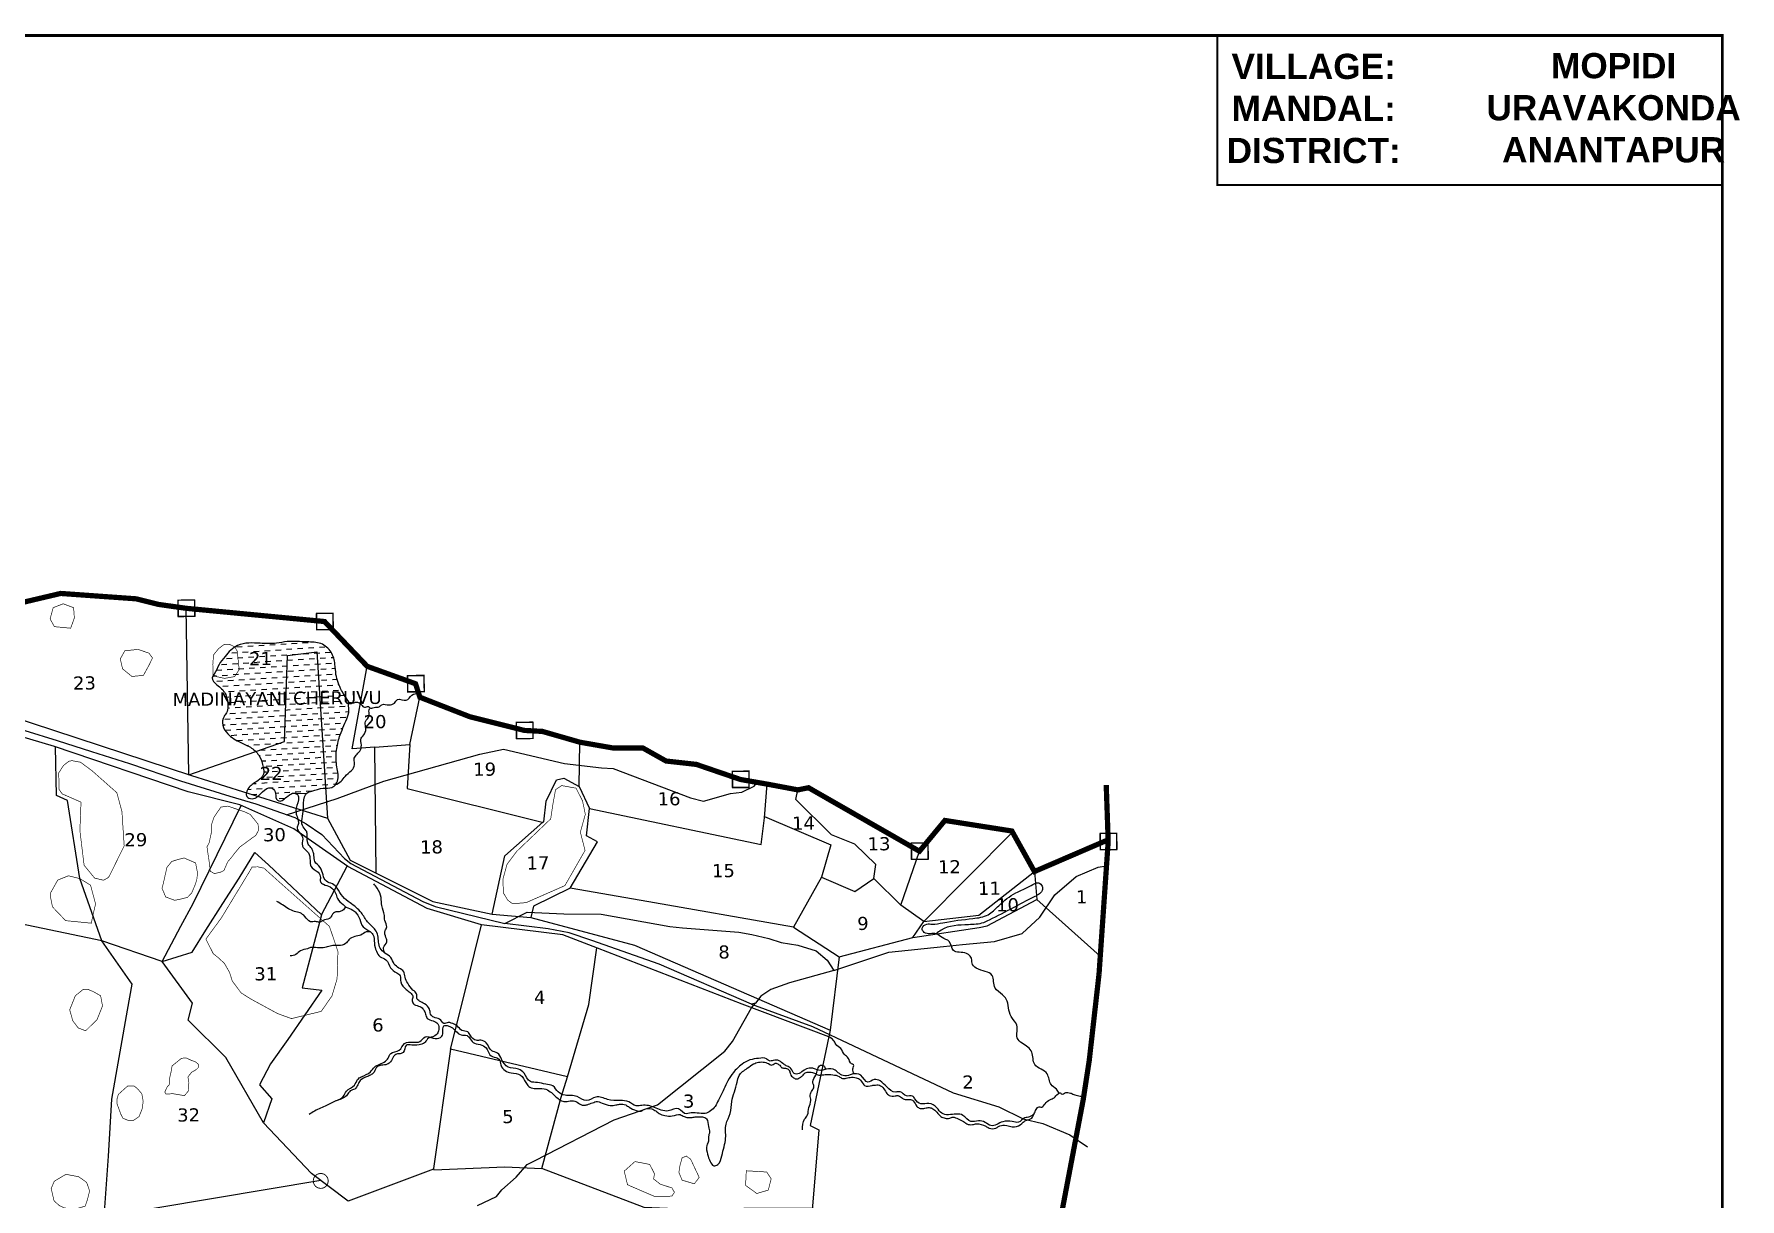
# Model space of a CAD drawing. Header units: inches. Extents: x 738765 to 747376, y 1643863 to 1647570.
# Drawn here: x 744769 to 747376, y 1645538 to 1647317 of the extents above; entities that cross this region are included whole.
import ezdxf
from ezdxf.enums import TextEntityAlignment as Align

# ---------------------------------------------------------------- set-up
doc = ezdxf.new("R2010")
doc.units = ezdxf.units.IN
doc.header["$MEASUREMENT"] = 0
doc.linetypes.add('ACAD_ISO02W100', pattern=[15, 12, -3])
doc.linetypes.add('DOT2', pattern=[0.125, 0, -0.125])
for name, color, linetype in [('HILLL', 17, 'Continuous'), ('PLOT', 7, 'Continuous'), ('PLOT NO', 7, 'Continuous'), ('ROADS', 6, 'Continuous'), ('tank', 4, 'Continuous'), ('TANKS-STREAM', 4, 'Continuous'), ('VILLAGE BOUNDRY', 5, 'Continuous'), ('VILLAGE STONES', 240, 'Continuous')]:
    doc.layers.add(name, color=color, linetype=linetype)
doc.styles.get("Standard").update_dxf_attribs({"font": 'verdana.ttf'})

msp = doc.modelspace()

# ---------------------------------------------------------------- hatches: boundary and pattern name
at = {"layer": 'tank'}
h = msp.add_hatch(dxfattribs=at)
h.set_pattern_fill('DASH', color=256, scale=67.1382042, angle=3.5405362, style=0)
edge = h.paths.add_edge_path()
edge.add_spline(control_points=[(745185.4, 1646156.9), (745185.4, 1646156.9), (745187, 1646158.9), (745197.2, 1646161), (745209.2, 1646166.2), (745223, 1646164.3), (745231.9, 1646171.3), (745235.3, 1646185.1), (745229.9, 1646203), (745231, 1646225.4), (745237, 1646249.2), (745247.5, 1646269.7), (745251.5, 1646284.5), (745248.8, 1646295.6), (745250.5, 1646296.1), (745250.5, 1646296.1), (745250.5, 1646296.1), (745246.5, 1646302), (745237.8, 1646315.1), (745229.9, 1646335.2), (745229.7, 1646355.5), (745224.7, 1646373.8), (745207.8, 1646388.5), (745183, 1646387.8), (745160.5, 1646390.5), (745136.9, 1646385.2), (745117.2, 1646386), (745097.4, 1646387.3), (745076.8, 1646384), (745063, 1646368.9), (745050.8, 1646353.9), (745047.2, 1646341.9), (745039, 1646331.8), (745050.5, 1646320.6), (745060.9, 1646313.3), (745065.4, 1646297.4), (745066.9, 1646283.6), (745057.7, 1646272.9), (745055.8, 1646260.1), (745066.4, 1646244.9), (745083.2, 1646235), (745102, 1646227.6), (745115.3, 1646214.2), (745119, 1646199.4), (745121.6, 1646185), (745110.4, 1646175), (745098.6, 1646169.3), (745093.4, 1646159.5), (745093.3, 1646150.6), (745107.2, 1646146.6), (745116.2, 1646158.5), (745129.9, 1646168.9), (745140.3, 1646159.2), (745137.1, 1646149.7), (745146.9, 1646142.6), (745155.5, 1646153.4), (745164.3, 1646157.4), (745164.3, 1646157.4), (745170.1, 1646157.2)], knot_values=[1472.848086, 1472.848086, 1472.848086, 1472.848086, 1474.913047, 1483.941607, 1501.707341, 1514.756577, 1522.814294, 1533.081802, 1555.172993, 1577.601162, 1599.166893, 1629.082508, 1642.839008, 1650.970074, 1651.776632, 1651.776632, 1651.776632, 1651.776632, 1673.210584, 1698.904725, 1714.641573, 1733.856207, 1754.222066, 1775.60777, 1805.891536, 1821.949571, 1847.151974, 1864.33545, 1881.788683, 1907.175688, 1922.760217, 1939.189749, 1945.102296, 1957.995528, 1976.205686, 1984.959194, 2006.446127, 2013.12379, 2026.30332, 2041.493265, 2065.368937, 2084.041088, 2101.598033, 2119.05012, 2129.796843, 2142.369641, 2159.456337, 2168.757819, 2174.349932, 2183.177186, 2202.236273, 2216.84138, 2225.386352, 2236.87073, 2241.314296, 2256.837323, 2267.796006, 2270.727102, 2270.727102, 2270.727102, 2270.727102], degree=3, periodic=0)
at = {"layer": 'VILLAGE STONES'}
h = msp.add_hatch(color=256, dxfattribs=at)
edge = h.paths.add_edge_path(flags=16)
edge.add_arc((745207.3, 1645565.2), 10.8, 0.6075, 360.6075)
edge = h.paths.add_edge_path()
edge.add_arc((745207.3, 1645565.2), 12.1, 0.6075, 360.6075)

# ---------------------------------------------------------------- linework, layer by layer
at = {"layer": 'HILLL', "linetype": 'DOT2', "const_width": 1}
for points in [[(744798.4, 1646440.6), (744813.7, 1646446.6), (744829.7, 1646440.6), (744830.8, 1646424.9), (744825.2, 1646409.3), (744800.3, 1646411.7), (744793.8, 1646423.4), (744798.4, 1646440.6)], [(745051.3, 1646378.2), (745060.1, 1646384.8), (745067.9, 1646384.7), (745076.1, 1646380.7), (745079.8, 1646373.9), (745082.7, 1646346), (745075.6, 1646335.4), (745060.2, 1646332.7), (745042.9, 1646336.5), (745042.4, 1646353.8), (745043.5, 1646368.6), (745051.3, 1646378.2)], [(744908, 1646374.9), (744928.4, 1646376.9), (744945, 1646371.1), (744950.2, 1646363.9), (744945, 1646353), (744936.4, 1646337.3), (744918.7, 1646335.6), (744904.5, 1646347.3), (744901, 1646362.5), (744908, 1646374.9)], [(744807.4, 1646169.5), (744806.9, 1646188.3), (744814, 1646199.4), (744822.3, 1646206.1), (744827.2, 1646207), (744840.1, 1646204.7), (744857.9, 1646191.6), (744895.7, 1646158.1), (744903.5, 1646129.4), (744907, 1646076.8), (744900.6, 1646064.1), (744887.8, 1646037.8), (744883.1, 1646028.8), (744875.5, 1646024.4), (744861.9, 1646027.6), (744845.7, 1646047.3), (744839.3, 1646100.1), (744841, 1646143.7), (744812.2, 1646156.3), (744807.3, 1646163.3), (744807.4, 1646169.5)], [(745493.2, 1645993.8), (745500.6, 1645988.5), (745521.1, 1645990.2), (745580.4, 1646016.2), (745611.2, 1646069.9), (745604, 1646097.8), (745611.6, 1646125), (745607.4, 1646145.5), (745597.5, 1646165), (745575.4, 1646169), (745566.1, 1646162.6), (745561.8, 1646139), (745558.7, 1646118.1), (745506.6, 1646068.3), (745492, 1646048.8), (745485.6, 1646025.8), (745486.5, 1646004.9), (745493.2, 1645993.8)], [(745037.3, 1646049.4), (745033.5, 1646075.4), (745036.7, 1646081.4), (745040.5, 1646098.6), (745040.7, 1646110.2), (745044, 1646120.2), (745050.1, 1646129.5), (745055, 1646136.2), (745065.3, 1646137.6), (745090.2, 1646129.2), (745099.5, 1646125), (745111.6, 1646110), (745112.1, 1646100.4), (745108.2, 1646093.1), (745089.4, 1646079.3), (745083.8, 1646075.3), (745075.7, 1646065.6), (745070.4, 1646058.6), (745065.2, 1646052.6), (745059.4, 1646039.3), (745054.8, 1646036.9), (745044.9, 1646034.5), (745038.5, 1646038.2), (745037.3, 1646049.4)], [(744966, 1646016.5), (744972.3, 1646044.1), (744979.6, 1646053), (744989.4, 1646056.2), (744998.6, 1646058.4), (745016.1, 1646050.8), (745019.1, 1646035.1), (745017.8, 1646024.6), (745015, 1646016.5), (745010.2, 1646005.2), (745003.8, 1645998.3), (744994.1, 1645995.8), (744984.1, 1645993.8), (744970.4, 1645998.9), (744964.8, 1646012.1), (744966, 1646016.5)], [(745043, 1645912.4), (745050.5, 1645906.3), (745060, 1645897.6), (745068, 1645883.7), (745072.1, 1645870.5), (745085.7, 1645852.3), (745101.2, 1645842.6), (745141.2, 1645820.9), (745162.5, 1645813.1), (745208, 1645824.1), (745224.4, 1645847.6), (745232.3, 1645873.7), (745233.6, 1645915.5), (745220.6, 1645953.9), (745199.9, 1645972.2), (745143.4, 1646022.3), (745120.6, 1646042.8), (745111.2, 1646044.9), (745102.5, 1646044.8), (745097.7, 1646036.4), (745055.4, 1645966.8), (745031.8, 1645934.5), (745043, 1645912.4)], [(744794.7, 1646005.5), (744805.4, 1646024.6), (744821.7, 1646031.2), (744839.3, 1646026.9), (744855.6, 1646016.8), (744863.2, 1645988.3), (744859.1, 1645970.3), (744856.8, 1645958.8), (744817.5, 1645962.7), (744797.5, 1645983.6), (744796.5, 1645988.1), (744794.2, 1646000), (744794.7, 1646005.5)], [(744836.6, 1645798.9), (744848.1, 1645794.5), (744865.5, 1645811.6), (744873.9, 1645832.5), (744870.9, 1645848), (744859.9, 1645854.3), (744850.8, 1645858), (744844.6, 1645857.9), (744832.3, 1645848), (744823.7, 1645826.5), (744828.5, 1645809.6), (744833.2, 1645803.5), (744836.6, 1645798.9)], [(744976.5, 1645713), (744976.5, 1645722.5), (744979.1, 1645734.1), (744980.1, 1645740.8), (744994.7, 1645752.6), (745001.9, 1645752.9), (745008.6, 1645749.8), (745015.8, 1645747), (745020, 1645743.7), (745020.7, 1645738.9), (745017.3, 1645735.4), (745009.8, 1645731), (745004.4, 1645724), (745005.8, 1645715.2), (745005.1, 1645702.9), (745002, 1645698.8), (744998.9, 1645695.5), (744981.5, 1645698.4), (744975.4, 1645698.1), (744970.5, 1645698.2), (744969, 1645701), (744972.9, 1645709.2), (744976.5, 1645713)], [(744895.8, 1645683.6), (744902, 1645666.7), (744905.2, 1645660.9), (744912.9, 1645657.7), (744921.4, 1645657.8), (744929.8, 1645663.6), (744934.6, 1645675.8), (744936, 1645687.2), (744933.8, 1645698.5), (744926.9, 1645706.5), (744921.7, 1645710.4), (744912.3, 1645710.2), (744898.1, 1645697.4), (744895.8, 1645689.6), (744895.8, 1645683.6)], [(745778.2, 1645560.8), (745785.6, 1645570.6), (745772.6, 1645598.3), (745765.9, 1645603.2), (745759.5, 1645600.4), (745756.3, 1645589.1), (745754.6, 1645578.1), (745759.5, 1645566.4), (745778.2, 1645560.8)], [(744799.8, 1645534.8), (744807.9, 1645527.5), (744815.8, 1645524), (744830.2, 1645521.7), (744847.4, 1645526.7), (744850.5, 1645535.6), (744854.1, 1645550), (744849.6, 1645563), (744837.2, 1645571.7), (744818, 1645575.3), (744800.2, 1645564.8), (744795.4, 1645553.6), (744799.8, 1645534.8)], [(745710, 1645590.4), (745717.3, 1645576.2), (745716, 1645568.2), (745726.1, 1645560.3), (745743.9, 1645554.5), (745747.8, 1645547.9), (745744, 1645542.2), (745731.6, 1645541), (745718, 1645541.3), (745706.5, 1645546.2), (745682.6, 1645556.5), (745676, 1645559.5), (745671.1, 1645580.2), (745687.5, 1645594.8), (745710, 1645590.4)], [(745857.6, 1645580.7), (745856.5, 1645558.4), (745873.7, 1645546), (745891.2, 1645551.2), (745895.6, 1645568.3), (745888.9, 1645578.8), (745857.6, 1645580.7)]]:
    msp.add_lwpolyline(points, dxfattribs=at)
at = {"layer": 'PLOT', "color": 5}
for points, const_width in [([(738766.6, 1647314.5), (747349.1, 1647314.5), (747349.1, 1643865.5), (738766.6, 1643865.5)], 4.23), ([(746577.2, 1647314.5), (747349.1, 1647314.5), (747349.1, 1647086.2), (746577.2, 1647086.2)], 3.09)]:
    msp.add_lwpolyline(points, close=True, dxfattribs=dict(at, const_width=const_width))
at = {"layer": 'PLOT', "color": 3}
msp.add_lwpolyline([(738766.6, 1647314.5), (747349.1, 1647314.5), (747349.1, 1643865.5), (738766.6, 1643865.5)], close=True, dxfattribs=at)
at = {"layer": 'PLOT'}
for points in [[(745005.5, 1646185.6), (745001.6, 1646439.7)], [(745005.5, 1646185.6), (745152, 1646236.2), (745156.5, 1646367.7), (745201.3, 1646373.1), (745217.4, 1646119.3)], [(745289.8, 1646227.6), (745255.1, 1646225), (745278.3, 1646351.1)], [(744694.3, 1646287.7), (745009.7, 1646184.2), (745217.4, 1646119.3), (745252.5, 1646055.3), (745378.5, 1645991.9), (745469.1, 1645972.8), (745528.6, 1645967.5), (745686.8, 1645925.4), (745985.5, 1645795.3), (745983.7, 1645785.1), (745851.3, 1645835.1), (745630, 1645920.9), (745577.5, 1645941.2), (745453, 1645956.2), (745370, 1645981.5), (745248.8, 1646045.3), (745166, 1646103.1), (745083.8, 1646139.5), (745004.5, 1646159.4), (744800.7, 1646228.6), (744621.7, 1646281.4)], [(745291.8, 1646035.6), (745289.8, 1646227.6), (745343.5, 1646231.5), (745358.8, 1646303.9)], [(744965.1, 1645900.3), (744872.6, 1645931.7), (744839.3, 1646026.9), (744820.5, 1646146.3), (744803.4, 1646153.6), (744802, 1646228.2)], [(745343.5, 1646231.5), (745339.2, 1646164.5), (745545.6, 1646112.9), (745548.1, 1646113.6), (745551.9, 1646145.1), (745567.4, 1646177.5), (745578.9, 1646180.1), (745602, 1646167.7), (745603.4, 1646235.2)], [(745602, 1646167.7), (745618, 1646133.8), (745880.4, 1646078.9), (745885.3, 1646119.5), (745889.5, 1646171.2)], [(745972.4, 1646029), (746023.5, 1646007), (746052.7, 1646027.2), (746055.6, 1646048.3), (746023.3, 1646079.6), (745987.7, 1646093.9), (745933.1, 1646147.9), (745936.5, 1646162.4)], [(745379.8, 1645583.2), (745249.2, 1645534.5), (745193.1, 1645576.7), (745119.6, 1645654.1), (745062.2, 1645753.9), (745004.7, 1645810.7), (745011.4, 1645836.6), (744965.1, 1645900.3), (744993.3, 1645954.2), (745012.5, 1645989.1), (745061.5, 1646088.6), (745085.6, 1646138.7)], [(745885.5, 1646121.8), (745986.6, 1646078.7), (745972.4, 1646029), (745929.7, 1645952.9), (745697, 1645993.4), (745588.3, 1646012.3), (745630, 1646083.3), (745613.3, 1646092.4), (745618, 1646133.8)], [(745469.1, 1645972.8), (745488.8, 1646061.8), (745546.8, 1646113.3)], [(746129, 1645961.5), (746264.4, 1646097.8)], [(745207.7, 1645565.7), (744876.2, 1645510.6), (744883, 1645603.1), (744888.1, 1645690.3), (744911.9, 1645826), (744919.2, 1645865.5), (744872.6, 1645931.7), (744748.7, 1645957.7), (744538.7, 1646000.4), (744440.6, 1645981), (744278.1, 1645995.3), (744220.4, 1646074.4), (744166.8, 1646078.3), (744039.2, 1646078.7)], [(746135, 1646081.5), (746135.3, 1646056.4), (746110.2, 1646056.1), (746110, 1646081.2), (746135, 1646081.5)], [(746423.4, 1646096.3), (746423.7, 1646071.3), (746398.6, 1646071), (746398.4, 1646096), (746423.4, 1646096.3)], [(744965.1, 1645900.3), (745010.8, 1645914.7), (745031.7, 1645948.3), (745057.7, 1645988.7), (745082.9, 1646027.8), (745106.7, 1646066.7), (745127.5, 1646048), (745208.4, 1645971.7), (745247.5, 1646046)], [(746052.7, 1646027.2), (746093.5, 1645986.3), (746122.2, 1646068.7)], [(746128.8, 1645961.2), (746212.7, 1645970.9), (746297.9, 1646037.7), (746301.3, 1645995.2), (746398.5, 1645908.7)], [(745588.3, 1646012.3), (745532.6, 1645984.7), (745528.6, 1645967.5)], [(746112, 1645937), (746213.2, 1645952.4), (746225.8, 1645955), (746301.3, 1645995.2)], [(745208.4, 1645971.7), (745178.7, 1645860.1), (745209.1, 1645856.3), (745156.8, 1645781.4), (745130.7, 1645744.2), (745113.7, 1645711.8), (745132.4, 1645690.7), (745119.6, 1645654.1)], [(745999.4, 1645907.5), (746112, 1645937), (746128.8, 1645961.2), (746093.5, 1645986.3)], [(745584.2, 1645724.1), (745405.4, 1645766.4), (745420.2, 1645824.7), (745453, 1645956.2)], [(745929.7, 1645952.9), (745999.4, 1645907.5), (745985.5, 1645795.3), (745955.1, 1645649.6), (745968.5, 1645643.4), (745958.9, 1645526.7), (745959.8, 1645492.6), (746252.3, 1645435), (746317.5, 1645422.2)], [(745959, 1645523.4), (745749, 1645522.6), (745701.7, 1645524.8), (745545.2, 1645584), (745574.6, 1645693.2), (745584.2, 1645724.1), (745616.9, 1645834.6), (745629.2, 1645921.2)], [(745405.4, 1645766.4), (745379.7, 1645584.2), (745379.9, 1645582.3), (745488.5, 1645586.8), (745545.2, 1645584)]]:
    msp.add_lwpolyline(points, dxfattribs=at)
at = {"layer": 'PLOT', "const_width": 2}
for points in [[(746398.4, 1646096), (746423.4, 1646096.3), (746423.7, 1646071.3), (746398.6, 1646071)], [(746110, 1646081.2), (746135, 1646081.5), (746135.3, 1646056.4), (746110.2, 1646056.1)]]:
    msp.add_lwpolyline(points, close=True, dxfattribs=at)
at = {"layer": 'PLOT NO'}
for points in [[(745014.4, 1646452.4), (745014.7, 1646427.3), (744989.6, 1646427.1), (744989.4, 1646452.1), (745014.4, 1646452.4)], [(745225.9, 1646432.2), (745226.2, 1646407.1), (745201.2, 1646406.9), (745200.9, 1646431.9), (745225.9, 1646432.2)], [(745365.1, 1646337.2), (745365.4, 1646312.2), (745340.3, 1646311.9), (745340, 1646337), (745365.1, 1646337.2)], [(745531.4, 1646265.9), (745531.6, 1646240.9), (745506.6, 1646240.6), (745506.3, 1646265.6), (745531.4, 1646265.9)], [(745861.5, 1646191.1), (745861.7, 1646166), (745836.7, 1646165.8), (745836.4, 1646190.8), (745861.5, 1646191.1)]]:
    msp.add_lwpolyline(points, dxfattribs=at)
at = {"layer": 'ROADS'}
for points in [[(744755, 1646253.3), (744804.4, 1646237.6), (744856.8, 1646220.9), (744915.2, 1646202.5), (744993, 1646176.4), (745068.3, 1646152.7), (745108.3, 1646141.1), (745167.5, 1646120.2), (745185, 1646110.6), (745209.2, 1646094.4), (745243.6, 1646057.7), (745253.3, 1646050.1), (745363.2, 1645991.8), (745382.4, 1645984.3), (745488.8, 1645958.3), (745522.6, 1645975.5), (745578.7, 1645973.3), (745635.6, 1645972.6), (745740.5, 1645953.9), (745760.3, 1645951.8), (745846.2, 1645945), (745866, 1645941.4), (745892, 1645935.4), (745910.9, 1645929.1), (745936.4, 1645925), (745964.5, 1645916.8), (745981, 1645902.5), (745991.2, 1645886.6), (745923.4, 1645867.9), (745895.2, 1645857.5), (745879.8, 1645847.5), (745871.9, 1645836.6), (745865.3, 1645835.2), (745724.3, 1645896), (745621.4, 1645932.5), (745586.8, 1645944), (745555, 1645950.4), (745488.8, 1645958.3)], [(745155.2, 1646124.5), (745232.2, 1646149.3), (745303.9, 1646175.5), (745450.3, 1646217.1), (745486.6, 1646224.6), (745579.9, 1646202.8), (745636.3, 1646196.1), (745654.3, 1646195.2), (745772.1, 1646150.2), (745792, 1646145), (745833.5, 1646156.7), (745851, 1646158.9), (745869.8, 1646168), (745874.3, 1646173.9)], [(745991.2, 1645886.6), (746075.2, 1645914.6), (746158.8, 1645923.2), (746188.2, 1645926.2), (746237, 1645931), (746279.2, 1645943.1), (746306.1, 1645967.9), (746328.8, 1646002.1), (746361.4, 1646030), (746395.2, 1646044.6), (746408, 1646046.3)], [(745446.9, 1645527.7), (745475.7, 1645541.4), (745483.8, 1645551.8), (745506.1, 1645570.8), (745522.5, 1645590.5), (745535.2, 1645596.5), (745655.7, 1645658.4), (745722, 1645681.5), (745824.7, 1645763.2), (745836.4, 1645778.1), (745865.7, 1645829.6), (745871.9, 1645836.6)], [(745865.3, 1645835.2), (745958.6, 1645801.1), (746021.3, 1645771.6), (746173.6, 1645699.9), (746243.7, 1645678.6), (746280.8, 1645659.8), (746310.6, 1645652.8), (746351.8, 1645635.4), (746379.2, 1645617.1)]]:
    msp.add_lwpolyline(points, dxfattribs=at)
at = {"layer": 'TANKS-STREAM'}
msp.add_lwpolyline([(745164.3, 1646157.3), (745185.4, 1646156.9)], dxfattribs=at)
for points, knots in [([(745185.4, 1646156.9), (745185.4, 1646156.9), (745187, 1646158.9), (745197.2, 1646161), (745209.2, 1646166.2), (745223, 1646164.3), (745231.9, 1646171.3), (745235.3, 1646185.1), (745229.9, 1646203), (745231, 1646225.4), (745237, 1646249.2), (745247.5, 1646269.7), (745251.5, 1646284.5), (745248.8, 1646295.6), (745250.5, 1646296.1), (745250.5, 1646296.1), (745250.5, 1646296.1), (745246.5, 1646302), (745237.8, 1646315.1), (745229.9, 1646335.2), (745229.7, 1646355.5), (745224.7, 1646373.8), (745207.8, 1646388.5), (745183, 1646387.8), (745160.5, 1646390.5), (745136.9, 1646385.2), (745117.2, 1646386), (745097.4, 1646387.3), (745076.8, 1646384), (745063, 1646368.9), (745050.8, 1646353.9), (745047.2, 1646341.9), (745039, 1646331.8), (745050.5, 1646320.6), (745060.9, 1646313.3), (745065.4, 1646297.4), (745066.9, 1646283.6), (745057.7, 1646272.9), (745055.8, 1646260.1), (745066.4, 1646244.9), (745083.2, 1646235), (745102, 1646227.6), (745115.3, 1646214.2), (745119, 1646199.4), (745121.6, 1646185), (745110.4, 1646175), (745098.6, 1646169.3), (745093.4, 1646159.5), (745093.3, 1646150.6), (745107.2, 1646146.6), (745116.2, 1646158.5), (745129.9, 1646168.9), (745140.3, 1646159.2), (745137.1, 1646149.7), (745146.9, 1646142.6), (745155.5, 1646153.4), (745164.3, 1646157.4), (745164.3, 1646157.4), (745170.1, 1646157.2)], [1472.848086, 1472.848086, 1472.848086, 1472.848086, 1474.913047, 1483.941607, 1501.707341, 1514.756577, 1522.814294, 1533.081802, 1555.172993, 1577.601162, 1599.166893, 1629.082508, 1642.839008, 1650.970074, 1651.776632, 1651.776632, 1651.776632, 1651.776632, 1673.210584, 1698.904725, 1714.641573, 1733.856207, 1754.222066, 1775.60777, 1805.891536, 1821.949571, 1847.151974, 1864.33545, 1881.788683, 1907.175688, 1922.760217, 1939.189749, 1945.102296, 1957.995528, 1976.205686, 1984.959194, 2006.446127, 2013.12379, 2026.30332, 2041.493265, 2065.368937, 2084.041088, 2101.598033, 2119.05012, 2129.796843, 2142.369641, 2159.456337, 2168.757819, 2174.349932, 2183.177186, 2202.236273, 2216.84138, 2225.386352, 2236.87073, 2241.314296, 2256.837323, 2267.796006, 2270.727102, 2270.727102, 2270.727102, 2270.727102]), ([(745250.5, 1646296.1), (745252.5, 1646296.3), (745256.9, 1646294.6), (745262.7, 1646297.6), (745269.3, 1646293.9), (745273.5, 1646286.6), (745279.9, 1646291.5), (745282.8, 1646285.4), (745289.4, 1646289.8), (745296.2, 1646287.8), (745301.8, 1646295.1), (745310.9, 1646290.8), (745320.1, 1646293.7), (745325.1, 1646304), (745338.9, 1646295.1), (745345.4, 1646308.7), (745353.1, 1646309.8), (745356.8, 1646310.3)], [1651.932142, 1651.932142, 1651.932142, 1651.932142, 1657.18566, 1662.138687, 1671.081444, 1676.923214, 1683.234407, 1686.066709, 1692.944374, 1700.453275, 1705.642932, 1716.589805, 1725.196272, 1732.453286, 1745.484403, 1757.151102, 1767.875589, 1767.875589, 1767.875589, 1767.875589]), ([(745168.2, 1646157.2), (745171.1, 1646156), (745173.7, 1646154), (745173.5, 1646143.4), (745168.1, 1646134.1), (745170.4, 1646123.1), (745173.3, 1646116.4), (745173.3, 1646109.5), (745169.9, 1646103), (745175.4, 1646096.6), (745181.5, 1646089.3), (745178, 1646081), (745180.9, 1646072.1), (745190.5, 1646067.2), (745191, 1646055.6), (745191, 1646042.9), (745203.1, 1646039), (745208, 1646029.6), (745205.5, 1646021.9), (745212.9, 1646016.8), (745222.6, 1646015.3), (745230.4, 1646006.3), (745232.4, 1645994.8), (745239.9, 1645988.9), (745247.1, 1645981.9), (745255.6, 1645980.3), (745263.8, 1645972.7), (745267.5, 1645964.2), (745270.4, 1645953), (745279.5, 1645948.5), (745289.5, 1645941), (745288.6, 1645928.1), (745291.5, 1645916.7), (745297.1, 1645906.5), (745309.7, 1645904), (745312.1, 1645889.8), (745321.6, 1645884), (745330.6, 1645878.6), (745327.5, 1645866.7), (745336.6, 1645858.9), (745343.4, 1645853), (745350.1, 1645847.6), (745345.6, 1645840.5), (745350.4, 1645833), (745358.7, 1645832.6), (745365.1, 1645827), (745367.5, 1645820.3), (745369.5, 1645811.5), (745379.1, 1645810.5), (745387.2, 1645805.6), (745388.4, 1645796.8), (745385.4, 1645788.6), (745378.7, 1645784.8), (745370.6, 1645783.9), (745367.9, 1645776.7), (745358.7, 1645772.2), (745349.4, 1645772.1), (745335.1, 1645774.2), (745336, 1645761.8), (745328.5, 1645758.9), (745322.8, 1645759.9), (745317.5, 1645754.4), (745315.3, 1645747.5), (745308.2, 1645742.3), (745300.8, 1645742.3), (745291.8, 1645740.3), (745290.3, 1645731.9), (745284.5, 1645727.2), (745277, 1645723.9), (745267.7, 1645720.9), (745264.1, 1645712), (745260.4, 1645704.3), (745251.4, 1645703.9), (745247, 1645692.6), (745231.7, 1645688.8), (745215.9, 1645679.8), (745200.8, 1645674), (745192.5, 1645668.6), (745189.8, 1645666.8)], [619.581284, 619.581284, 619.581284, 619.581284, 621.344382, 629.59466, 646.309236, 653.364914, 662.246397, 668.059286, 673.469827, 682.329161, 689.833726, 700.814233, 705.486146, 716.991755, 729.089, 737.754869, 752.160101, 760.763256, 767.153196, 773.269266, 784.145987, 796.904358, 805.436867, 817.929194, 823.91413, 835.31093, 842.269316, 856.557138, 862.518859, 875.994143, 884.70071, 898.043624, 910.60904, 920.773636, 930.617897, 944.675786, 957.006765, 963.780154, 973.232511, 987.473759, 994.966353, 1002.141215, 1008.940796, 1015.499597, 1024.789244, 1032.031052, 1039.383752, 1046.360257, 1056.319009, 1064.5585, 1073.160466, 1080.292925, 1089.349509, 1094.919248, 1103.114693, 1109.218116, 1124.433899, 1132.772448, 1144.43345, 1149.279508, 1154.867286, 1160.816507, 1169.868281, 1176.410225, 1185.160884, 1192.082358, 1201.342094, 1207.174838, 1213.604827, 1226.18437, 1233.716858, 1241.912481, 1249.450848, 1256.854108, 1274.312192, 1292.408697, 1312.454522, 1322.084353, 1322.084353, 1322.084353, 1322.084353]), ([(746297.7, 1645668.3), (746295.4, 1645666.2), (746291.3, 1645662.4), (746281.4, 1645662.1), (746274.7, 1645652.8), (746262.1, 1645656.6), (746248, 1645657.5), (746233.6, 1645645.6), (746222.6, 1645655.6), (746212.1, 1645658.3), (746198.8, 1645653.1), (746188.1, 1645670.9), (746170.6, 1645665.1), (746155.1, 1645667.3), (746149, 1645678.3), (746137.4, 1645685.3), (746124.1, 1645680.8), (746116.2, 1645688.3), (746111.5, 1645697), (746100.6, 1645692.1), (746094.9, 1645703.3), (746082.7, 1645699), (746072.2, 1645708.2), (746064.1, 1645717.7), (746052.5, 1645722.1), (746041.2, 1645711.3), (746034.3, 1645729.5), (746019.5, 1645729), (746008.9, 1645724.1), (745999.5, 1645728.6), (745992.5, 1645736.2), (745981.5, 1645737.5), (745972.1, 1645733), (745964.4, 1645735.3), (745954.5, 1645739.5), (745945.3, 1645734.1), (745938, 1645728.4), (745928.8, 1645727.6), (745927.4, 1645737.6), (745920.2, 1645740.3), (745913.8, 1645743.4), (745908.5, 1645750), (745899.9, 1645750), (745892.8, 1645747.2), (745887.2, 1645754.3), (745875.7, 1645752.1), (745862.9, 1645750.9), (745849.3, 1645743.1), (745838.1, 1645732), (745829.2, 1645718.6), (745822.7, 1645703.8), (745815.9, 1645690.8), (745809.4, 1645676.3), (745793.3, 1645663.9), (745777, 1645671.6), (745763, 1645665.5), (745754.4, 1645680.5), (745736.1, 1645667.9), (745718.2, 1645678.4), (745701.9, 1645681.9), (745687.7, 1645678.2), (745678.4, 1645687.6), (745662.7, 1645688.1), (745646, 1645687.9), (745628.5, 1645697.2), (745613.2, 1645683.7), (745598.5, 1645697.4), (745582.8, 1645694.3), (745569.1, 1645700.1), (745563.5, 1645711.9), (745550.2, 1645712.6), (745539.6, 1645716.3), (745524.6, 1645715), (745520.1, 1645729.2), (745508.4, 1645738.1), (745492.5, 1645736.3), (745483.9, 1645749.4), (745479.3, 1645761.8), (745465.4, 1645762.7), (745463, 1645776), (745452.6, 1645780.9), (745443, 1645778.7), (745436.4, 1645785.6), (745432.5, 1645794.7), (745421.6, 1645793.2), (745417.4, 1645801.7), (745409.9, 1645804.9), (745403.3, 1645808.5), (745394, 1645803.5), (745389.9, 1645814.6), (745380.2, 1645813.5), (745374.3, 1645820.1), (745374.2, 1645829), (745366.8, 1645836), (745358.9, 1645838.8), (745352.9, 1645843.9), (745355.1, 1645851.9), (745346.1, 1645857.4), (745340.8, 1645866.2), (745335.4, 1645875.4), (745335.6, 1645885.8), (745326.5, 1645890.2), (745318.4, 1645896.1), (745315.6, 1645907.5), (745305.2, 1645912.6), (745294.6, 1645922.5), (745296.5, 1645937), (745290, 1645951.3), (745277.9, 1645959.9), (745269.3, 1645977.3), (745254.6, 1645988.4), (745239.6, 1645998.6), (745234.4, 1646011.4), (745225.5, 1646019.5), (745210.1, 1646022.8), (745211.6, 1646043), (745197, 1646051.3), (745197.4, 1646061.1), (745195.9, 1646068.3), (745193, 1646074.4), (745185.3, 1646081.1), (745187.6, 1646091.4), (745185.5, 1646101.6), (745177.3, 1646107.4), (745179.2, 1646120.1), (745181.8, 1646134.1), (745180.4, 1646146.8), (745183.4, 1646154.1), (745185.4, 1646156.9)], [0, 0, 0, 0, 9.084984, 16.121464, 28.069919, 37.648057, 51.711053, 70.944061, 81.045738, 91.492483, 102.929261, 118.13948, 140.340117, 150.756905, 162.144416, 175.578794, 187.770985, 199.559016, 205.135514, 214.518536, 225.796479, 232.64846, 248.482712, 262.103266, 271.505325, 281.855481, 296.898649, 310.051397, 321.630732, 330.373856, 338.818866, 352.387512, 359.592715, 369.127531, 375.065858, 391.315185, 395.93853, 403.836632, 412.787327, 419.733367, 425.439369, 434.146522, 443.3704, 449.275864, 454.609076, 466.770335, 480.213015, 493.825032, 512.244636, 527.25858, 541.708823, 560.415042, 570.95066, 589.620356, 613.503031, 617.752795, 632.291265, 648.389393, 669.822353, 689.189613, 698.035149, 710.932882, 723.95453, 743.584118, 761.634396, 776.831579, 792.388885, 810.965848, 822.492921, 834.553626, 845.811268, 858.855064, 869.583664, 885.479276, 896.069435, 911.994802, 927.579889, 938.969185, 948.346858, 962.854191, 972.355969, 979.466197, 990.745465, 997.307509, 1006.87976, 1016.807553, 1021.913354, 1031.260064, 1037.990366, 1047.266943, 1056.704439, 1063.472672, 1071.025404, 1082.295583, 1090.717688, 1096.799941, 1103.527802, 1111.369347, 1124.423121, 1134.734084, 1143.106713, 1152.383112, 1161.793708, 1173.00235, 1184.356722, 1194.786812, 1214.310043, 1223.68405, 1240.568252, 1257.301508, 1280.288274, 1294.911393, 1310.402201, 1320.029008, 1330.147056, 1352.951131, 1365.444277, 1374.521078, 1379.90617, 1387.725765, 1394.300464, 1408.963088, 1415.09024, 1424.908685, 1435.273263, 1449.973823, 1468.660884, 1472.474777, 1472.474777, 1472.474777, 1472.474777])]:
    msp.add_open_spline(points, degree=3, knots=knots, dxfattribs=at)
for points in [[(745229.5, 1646169.9), (745238.6, 1646175.7), (745244.4, 1646183), (745254.4, 1646192.2), (745259.1, 1646200.7), (745258.3, 1646208.9), (745261.4, 1646215.5), (745266.8, 1646221.3), (745269.4, 1646230.7), (745269.1, 1646241.3), (745274.3, 1646248), (745275.9, 1646258.7), (745275.7, 1646266.6), (745281.4, 1646275.7), (745281.3, 1646284.9), (745282.6, 1646287.2)], [(745305.3, 1645913.2), (745303.3, 1645921.6), (745308.4, 1645930.2), (745307, 1645936.8), (745305.9, 1645947.5), (745308.2, 1645953.1), (745305.2, 1645962.7), (745304.6, 1645970.8), (745300.5, 1645985.6), (745299.5, 1645997.8), (745293.7, 1646012.3), (745288.2, 1646018.9)], [(746335.3, 1645699.3), (746331.4, 1645705.3), (746323.3, 1645712.3), (746317.4, 1645728.8), (746308, 1645736), (746298.4, 1645742.8), (746293.9, 1645761.9), (746279.1, 1645775.6), (746271.7, 1645783.6), (746271.2, 1645803.1), (746262.1, 1645816.5), (746254.8, 1645842.8), (746249.1, 1645849.5), (746237.9, 1645859.8), (746233.2, 1645879.1), (746209, 1645890.2), (746202.5, 1645897.8), (746202.4, 1645902.3), (746194.2, 1645912.5), (746174, 1645917.3), (746167.7, 1645930.7), (746156.7, 1645936.9), (746148.1, 1645942.5), (746129.6, 1645944.6), (746126.3, 1645951.2), (746133.4, 1645957.4), (746141.7, 1645957.4), (746158.1, 1645959.5), (746204, 1645966), (746227, 1645971.6), (746243.3, 1645985.5), (746269.3, 1646005), (746292.9, 1646016.4), (746303.9, 1646020.4), (746309.9, 1646015.3), (746309.5, 1646008.5), (746296.3, 1645998.4), (746265.5, 1645982.3), (746228.5, 1645963.4), (746219.9, 1645959.5), (746197.2, 1645956.5), (746155.2, 1645948.1), (746147.5, 1645942.4)], [(745245.2, 1645984), (745240.6, 1645978.2), (745235.6, 1645976.3), (745230.2, 1645976), (745224.2, 1645970.6), (745222.4, 1645967.2), (745213.1, 1645963.7), (745205.4, 1645960.6), (745199.3, 1645961.3), (745191.7, 1645961.1), (745182.9, 1645969.2), (745175.7, 1645974.5), (745167.4, 1645976.7), (745149, 1645986.6), (745140.3, 1645992.1)], [(745283.8, 1645945.1), (745276.9, 1645945.5), (745268.7, 1645940.6), (745259.2, 1645938.4), (745250.3, 1645933.5), (745245.2, 1645927.6), (745234.5, 1645924.7), (745225.9, 1645924.8), (745217.3, 1645922.6), (745213.7, 1645921.6), (745202.2, 1645921.3), (745191.5, 1645921.5), (745187.2, 1645919.8), (745176.5, 1645916.7), (745169.4, 1645911.1), (745160.6, 1645908.9)], [(745231.8, 1645687.9), (745241.7, 1645693.9), (745246.5, 1645702.5), (745258.8, 1645711.3), (745263.6, 1645720.1), (745269.2, 1645724.2), (745283.5, 1645731.9), (745289.4, 1645739.1), (745306.1, 1645747.9), (745310.2, 1645752.7), (745314.2, 1645759.6), (745327.2, 1645764.9), (745335.5, 1645774.9), (745348.7, 1645777.1), (745358.8, 1645778.2), (745366.8, 1645785.2), (745379.1, 1645783.4), (745390.2, 1645784.1), (745393.8, 1645789.6), (745395.5, 1645802), (745402.2, 1645802), (745413.9, 1645794.1), (745421.7, 1645788.3), (745430.9, 1645787.2), (745435.8, 1645782.2), (745442.3, 1645775.5), (745453.7, 1645772.7), (745461.5, 1645766.1), (745465.7, 1645758), (745474.7, 1645753.5), (745479.9, 1645751), (745482.6, 1645742.3), (745489.3, 1645733.6), (745498.2, 1645730.2), (745512.5, 1645726.8), (745520.5, 1645715.5), (745525.2, 1645709.5), (745533.5, 1645706.3), (745548.9, 1645706.1), (745558.1, 1645701.5), (745565.2, 1645695.2), (745571.7, 1645689.8), (745579, 1645686.5), (745588.5, 1645687.5), (745595.4, 1645687.2), (745602.8, 1645682.9), (745606.6, 1645681), (745611.7, 1645681), (745616.7, 1645682.4), (745624.5, 1645685.2), (745628.2, 1645686.3), (745637.3, 1645684.2), (745649.6, 1645680.4), (745658.4, 1645681.2), (745663.9, 1645682.2), (745673.3, 1645681.2), (745678.7, 1645677.8), (745689.5, 1645672.8), (745696.7, 1645671.9), (745701.1, 1645674.2), (745713.1, 1645675.3), (745719.2, 1645672), (745724.4, 1645668.2), (745733.1, 1645665.1), (745744.5, 1645664.6), (745756.7, 1645666.4), (745762.7, 1645663.6), (745768.3, 1645662.1), (745773.4, 1645662.1), (745779.4, 1645662.9), (745785.7, 1645663.1), (745790.5, 1645662.9), (745796.9, 1645659.9), (745799.8, 1645648.2), (745801.4, 1645639.5), (745800.1, 1645635), (745799.8, 1645626), (745797.4, 1645619.5), (745798.4, 1645605.9), (745802.4, 1645594.7), (745807.9, 1645588.5), (745814, 1645590.2), (745820.2, 1645603.7), (745826, 1645630.6), (745826.8, 1645651.9), (745832.8, 1645668.3), (745835.3, 1645686.3), (745843.8, 1645716.1), (745846.5, 1645726), (745859.1, 1645737.2), (745868.7, 1645743.9), (745876.2, 1645746.5), (745885.6, 1645746.4), (745893.7, 1645743.2), (745895.8, 1645742.2), (745901.9, 1645744.8), (745907, 1645743.2), (745910, 1645740.7), (745911.1, 1645738.9), (745915.9, 1645737.4), (745919.1, 1645736.9), (745923.3, 1645733.7), (745925, 1645728.7), (745929.8, 1645722.7), (745935.3, 1645721), (745940.3, 1645723.6), (745944.5, 1645726.8), (745946.3, 1645729.2), (745949.1, 1645730.7), (745955.2, 1645731.3), (745961.9, 1645729.9), (745966.9, 1645727.3), (745973.4, 1645727.1), (745978.3, 1645727.7), (745989.9, 1645727.3), (745999.3, 1645724.7), (746004.4, 1645721.7), (746010.3, 1645721.9), (746018.5, 1645723.6), (746023.4, 1645723), (746030.5, 1645720.5), (746036, 1645713.3), (746038.1, 1645710.8), (746049.9, 1645711), (746054.9, 1645711.7), (746059.2, 1645711.8), (746071.5, 1645700.4), (746076, 1645695.6), (746085.1, 1645695.2), (746090.2, 1645695.4), (746096.2, 1645691.4), (746101.8, 1645689.4), (746107.2, 1645689.7), (746112.5, 1645687.5), (746118.3, 1645679.1), (746123.3, 1645676), (746130.6, 1645676.4), (746137, 1645677.2), (746142.5, 1645675.5), (746148.7, 1645670.1), (746155, 1645663.7), (746161.5, 1645661), (746168.5, 1645661.1), (746173.6, 1645662.6), (746181.1, 1645659.9), (746189.7, 1645656), (746194.5, 1645652.4), (746203.2, 1645651.3), (746209.3, 1645652.4), (746223.4, 1645648.6), (746228.7, 1645646), (746238.7, 1645645.7), (746243.1, 1645648.4), (746251.9, 1645650.3), (746267.5, 1645647.7), (746278.5, 1645652.8), (746283.4, 1645656.9), (746289.8, 1645658.9), (746294, 1645661.3), (746296.6, 1645666.1), (746299.7, 1645672.6), (746303.7, 1645678.1), (746309, 1645678.1), (746314.1, 1645682.9), (746321.6, 1645689.2), (746327.9, 1645692.2), (746333.9, 1645698.2), (746337.2, 1645699.7), (746338.8, 1645698.2), (746346, 1645700), (746349, 1645700.2), (746352.9, 1645699.4), (746355.2, 1645698.6), (746357.9, 1645697.3), (746361.7, 1645696.2), (746369.6, 1645694.5), (746373.2, 1645694)], [(746022.6, 1645728.6), (746020.4, 1645736.2), (746021.4, 1645742.6), (746018.5, 1645743.9), (746013.5, 1645752.9), (746007.6, 1645758.2), (746001.8, 1645767.4), (745994.5, 1645773.9), (745991, 1645779.9), (745983.7, 1645785.1)], [(745943.6, 1645643.2), (745946.7, 1645659.4), (745951.2, 1645665.9), (745953.1, 1645677.3), (745956.3, 1645687.9), (745955.3, 1645696.4), (745958.3, 1645703.2), (745960.8, 1645708.9), (745959.2, 1645716.3), (745963.9, 1645726.5), (745966.7, 1645736.1), (745970.8, 1645741.9), (745976.1, 1645741), (745978.1, 1645735.6)]]:
    msp.add_spline(points, degree=3, dxfattribs=at)
at = {"layer": 'VILLAGE BOUNDRY', "linetype": 'ACAD_ISO02W100', "ltscale": 2, "const_width": 8}
for points in [[(744745.4, 1646447.2), (744809.9, 1646462.4), (744925.1, 1646454.2), (744959.2, 1646445.7), (745001.6, 1646439.7), (745213.1, 1646419.5), (745278.3, 1646351.1), (745352.2, 1646324.5), (745358.8, 1646303.9), (745434.9, 1646274.2), (745518.5, 1646253.2), (745546, 1646251.7), (745603.4, 1646235.2), (745655, 1646226.2), (745699.7, 1646226.3), (745734.9, 1646206.5), (745781.3, 1646201.3), (745848.6, 1646178.3), (745889.5, 1646171.2), (745936.5, 1646162.4), (745952.7, 1646165.7), (746122.2, 1646068.7), (746161.1, 1646115.7), (746263.4, 1646099.6), (746297.9, 1646037.7), (746408.9, 1646085.5)], [(746396.6, 1645881.2), (746410.6, 1646083.6), (746407.6, 1646169.8)], [(746265, 1644006), (746314.7, 1644062.5), (746337.5, 1644215.1), (746327.4, 1644311.8), (746325.8, 1644370.6), (746304.3, 1644462.2), (746292.8, 1644614.4), (746301.3, 1644684.1), (746308.7, 1644758.5), (746315.7, 1644828.8), (746316.1, 1644952.6), (746309.7, 1645101.4), (746283.1, 1645246.3), (746300.1, 1645369.7), (746317.3, 1645421.5), (746340.1, 1645519.4), (746372.5, 1645689.7), (746381.6, 1645748.9), (746396.6, 1645881.2)]]:
    msp.add_lwpolyline(points, dxfattribs=at)
at = {"layer": 'VILLAGE STONES', "const_width": 2}
for points in [[(744989.4, 1646452.1), (745014.4, 1646452.4), (745014.7, 1646427.3), (744989.6, 1646427.1)], [(745200.9, 1646431.9), (745225.9, 1646432.2), (745226.2, 1646407.1), (745201.2, 1646406.9)], [(745340, 1646337), (745365.1, 1646337.2), (745365.4, 1646312.2), (745340.3, 1646311.9)], [(745506.3, 1646265.6), (745531.4, 1646265.9), (745531.6, 1646240.9), (745506.6, 1646240.6)], [(745836.4, 1646190.8), (745861.5, 1646191.1), (745861.7, 1646166), (745836.7, 1646165.8)]]:
    msp.add_lwpolyline(points, close=True, dxfattribs=at)

# ---------------------------------------------------------------- texts
at = {"layer": 'PLOT'}
for s, height, p in [('13', 20.05, (746060.4, 1646080.1)), ('12', 20.05, (746168, 1646045)), ('11', 20.05, (746229.1, 1646012.1)), ('10', 20.05, (746256.7, 1645986.9)), ('1', 20, (746370, 1645999.1))]:
    msp.add_text(s, height=height, rotation=0.6075, dxfattribs=at).set_placement(p, align=Align.MIDDLE_CENTER)
at = {"layer": 'PLOT', "color": 1, "char_height": 38.527, "attachment_point": 2}
for s, insert, width in [('{\\fArial|b1|i0|c0|p34;VILLAGE:\\PMANDAL:\\PDISTRICT:}', (746724.6, 1647286.6), 261.215), ('{\\fArial|b1|i0|c0|p34;MOPIDI\\PURAVAKONDA^JANANTAPUR }', (747182.9, 1647287.7), 632.865)]:
    msp.add_mtext(s, dxfattribs=dict(at, insert=insert, width=width))
at = {"layer": 'PLOT NO'}
for s, height, p in [('21', 20.05, (745115.2, 1646362.9)), ('23', 20.05, (744846.2, 1646325.7)), ('MADINAYANI CHERUVU', 20.05, (745140.6, 1646302.1)), ('20', 20.05, (745290.3, 1646266.6)), ('19', 20.05, (745457.8, 1646194)), ('22', 20.05, (745131.5, 1646187.6)), ('16', 20.05, (745739.6, 1646148.8)), ('29', 20.05, (744924.8, 1646086.3)), ('30', 20.05, (745136.5, 1646094)), ('14', 20.05, (745944.9, 1646111.7)), ('18', 20.05, (745376.5, 1646075.3)), ('17', 20.05, (745539.3, 1646050.9)), ('15', 20.05, (745822.6, 1646039.1)), ('9', 20, (746035.8, 1645958.5)), ('8', 20, (745823.6, 1645914.9)), ('31', 20.05, (745123.2, 1645881.6)), ('4', 20, (745541.9, 1645845.6)), ('6', 20, (745294.7, 1645803.4)), ('2', 20, (746196.5, 1645716.3)), ('3', 20, (745769.5, 1645687.1)), ('32', 20.05, (745005.4, 1645666)), ('5', 20, (745493.4, 1645663.5))]:
    msp.add_text(s, height=height, rotation=0.6075, dxfattribs=at).set_placement(p, align=Align.MIDDLE_CENTER)

doc.saveas('drawing.dxf')
